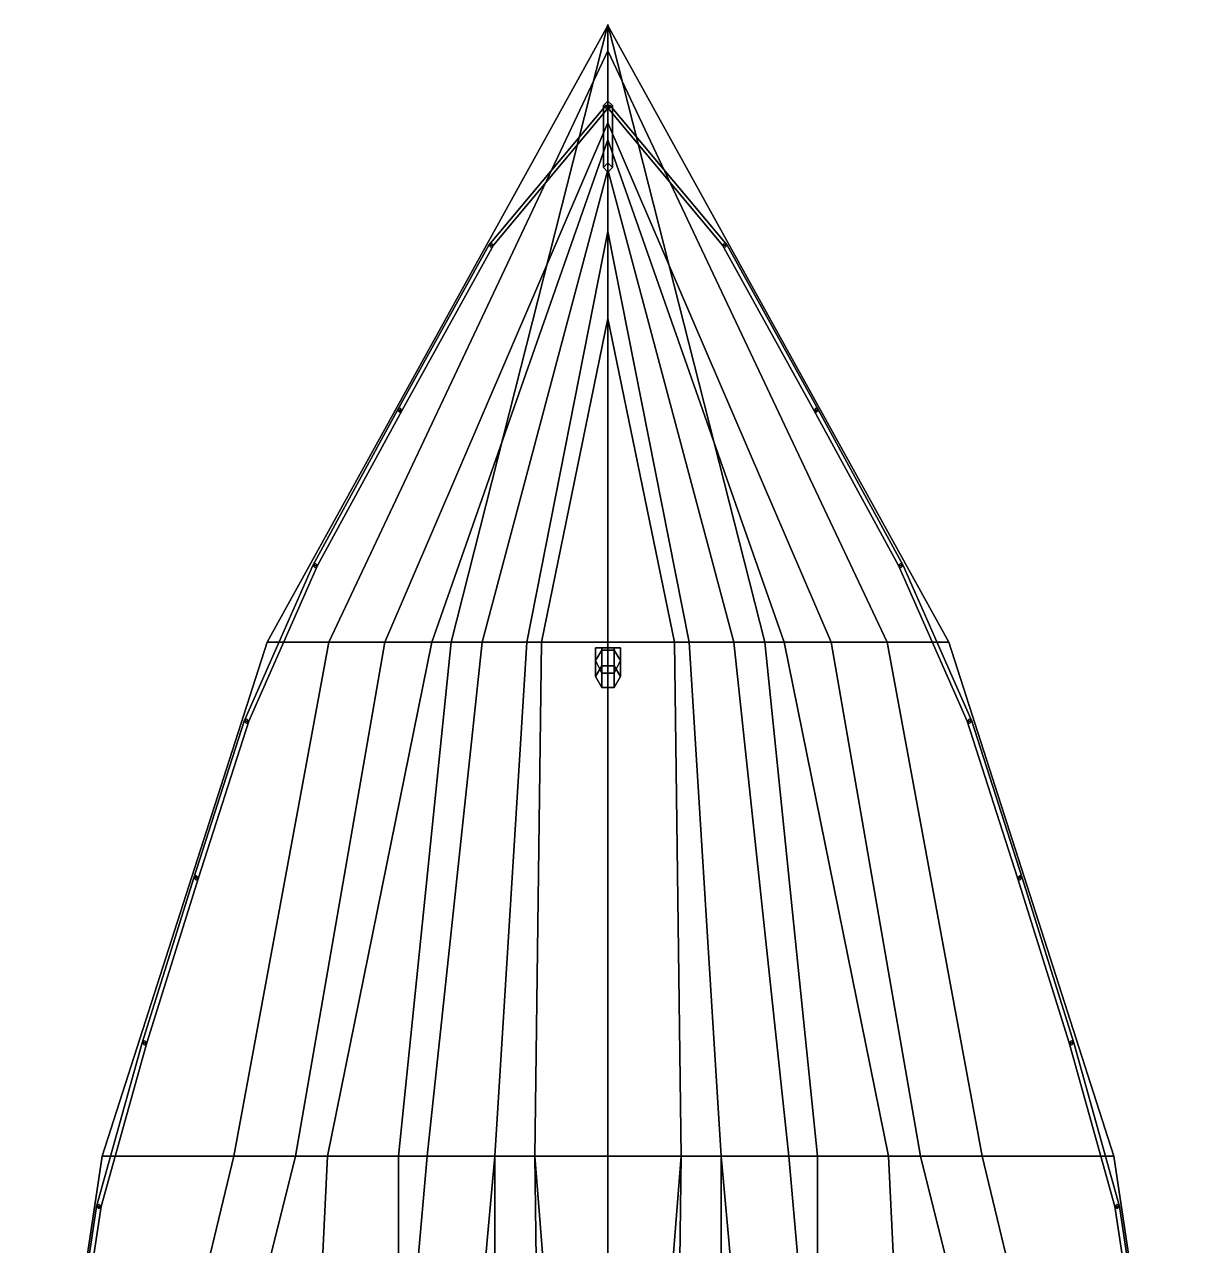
# Model space of a CAD drawing. Header units: millimetres. Extents: x -5.2 to 5.2, y -31.7 to 31.7.
# Drawn here: x -5.1 to 5.1, y 21.02 to 31.69 of the extents above; entities that cross this region are included whole.
import ezdxf

# ---------------------------------------------------------------- set-up
doc = ezdxf.new("R2010")
doc.units = ezdxf.units.MM
for name, color, linetype in [('h2', 7, 'Continuous'), ('r2', 6, 'Continuous'), ('railings', 6, 'Continuous')]:
    doc.layers.add(name, color=color, linetype=linetype)

msp = doc.modelspace()

# ---------------------------------------------------------------- linework, layer by layer
for points in [[(1.37, 26.29, 3.19), (2.98, 26.29, 3.1), (0, 31.68, 3.18), (0, 31.69, 3.26)], [(0, 31.69, 3.29), (0, 26.29, 3.21), (1.37, 26.29, 3.19), (0, 31.69, 3.26)], [(0, 31.68, 3.18), (2.98, 26.29, 3.1), (2.44, 26.29, 2.21), (0, 31.46, 2.21)], [(0, 31.46, 2.21), (2.44, 26.29, 2.21), (1.95, 26.29, 1.33), (0, 30.83, -0.52)], [(0, 31.02, 3.25), (-0.04, 30.98, 3.25), (-0.04, 30.98, 6.72), (0, 31.02, 6.72)], [(0.04, 30.98, 6.72), (0, 31.02, 6.72), (-0.04, 30.98, 6.72), (0, 30.94, 6.72)], [(-0.04, 30.44, 3.25), (0, 30.4, 3.25), (0, 30.94, 5.35), (-0.04, 30.98, 5.33)], [(0, 30.48, 3.25), (-0.04, 30.44, 3.25), (-0.04, 30.98, 5.33), (0, 30.94, 5.04)], [(-0.04, 30.98, 3.25), (0, 30.94, 3.25), (0, 30.94, 6.72), (-0.04, 30.98, 6.72)], [(0.04, 30.98, 3.25), (0, 31.02, 3.25), (0, 31.02, 6.72), (0.04, 30.98, 6.72)], [(0, 30.4, 3.25), (0.04, 30.44, 3.25), (0.04, 30.98, 5.33), (0, 30.94, 5.35)], [(0.04, 30.44, 3.25), (0, 30.48, 3.25), (0, 30.94, 5.04), (0.04, 30.98, 5.33)], [(0, 30.94, 3.25), (0.04, 30.98, 3.25), (0.04, 30.98, 6.72), (0, 30.94, 6.72)], [(0, 30.83, -0.52), (1.95, 26.29, 1.33), (1.54, 26.29, 0.32), (0, 30.68, -1.17)], [(0, 30.68, -1.17), (1.54, 26.29, 0.32), (1.1, 26.29, -0.99), (0, 30.42, -1.74)], [(0, 30.42, -1.74), (1.1, 26.29, -0.99), (0.71, 26.29, -2.39), (0, 29.88, -2.43)], [(0, 29.88, -2.43), (0.71, 26.29, -2.39), (0.58, 26.29, -2.75), (0, 29.12, -2.99)], [(0, 29.12, -2.99), (0.58, 26.29, -2.75), (0, 26.29, -3.99), (0, 28.05, -3.47)], [(0.58, 26.29, -2.75), (0.64, 21.8, -4.13), (0, 21.8, -4.73), (0, 26.29, -3.99)], [(0, 26.29, 3.21), (0, 21.8, 3.05), (1.83, 21.8, 3.02), (1.37, 26.29, 3.19)], [(0.71, 26.29, -2.39), (0.99, 21.8, -3.59), (0.64, 21.8, -4.13), (0.58, 26.29, -2.75)], [(1.1, 26.29, -0.99), (1.58, 21.8, -2.53), (0.99, 21.8, -3.59), (0.71, 26.29, -2.39)], [(1.54, 26.29, 0.32), (2.45, 21.8, -0.68), (1.58, 21.8, -2.53), (1.1, 26.29, -0.99)], [(1.83, 21.8, 3.02), (4.42, 21.8, 2.89), (2.98, 26.29, 3.1), (1.37, 26.29, 3.19)], [(1.95, 26.29, 1.33), (2.73, 21.8, -0.06), (2.45, 21.8, -0.68), (1.54, 26.29, 0.32)], [(2.44, 26.29, 2.21), (3.27, 21.8, 0.99), (2.73, 21.8, -0.06), (1.95, 26.29, 1.33)], [(2.98, 26.29, 3.1), (4.42, 21.8, 2.89), (3.27, 21.8, 0.99), (2.44, 26.29, 2.21)], [(-0.11, 26.24, 4.39), (-0.055, 26.24, 4.21), (-0.055, 26.22, 4.2), (-0.11, 26.13, 4.36)], [(-0.055, 26.24, 4.58), (-0.11, 26.24, 4.39), (-0.11, 26.13, 4.36), (-0.055, 26.02, 4.55)], [(0.11, 26.24, 4.39), (-0.11, 26.24, 4.39), (-0.055, 26.24, 4.58), (0.055, 26.24, 4.58)], [(0.055, 26.24, 4.21), (-0.055, 26.24, 4.21), (-0.11, 26.24, 4.39), (0.11, 26.24, 4.39)], [(-0.055, 26.085, 4.03), (-0.11, 25.99, 4.21), (-0.11, 26.13, 4.36), (-0.055, 26.22, 4.2)], [(-0.055, 26.24, 4.21), (0.055, 26.24, 4.21), (0.055, 26.22, 4.2), (-0.055, 26.22, 4.2)], [(0.055, 26.24, 4.58), (-0.055, 26.24, 4.58), (-0.055, 26.02, 4.55), (0.055, 26.02, 4.55)], [(0.055, 26.085, 4.03), (-0.055, 26.085, 4.03), (-0.055, 26.22, 4.2), (0.055, 26.22, 4.2)], [(0.055, 26.24, 4.21), (0.11, 26.24, 4.39), (0.11, 26.13, 4.36), (0.055, 26.22, 4.2)], [(0.11, 26.24, 4.39), (0.055, 26.24, 4.58), (0.055, 26.02, 4.55), (0.11, 26.13, 4.36)], [(0.11, 25.99, 4.21), (0.055, 26.085, 4.03), (0.055, 26.22, 4.2), (0.11, 26.13, 4.36)], [(-0.11, 25.99, 4.21), (-0.055, 25.895, 4.34), (-0.055, 26.02, 4.55), (-0.11, 26.13, 4.36)], [(-0.055, 26.085, 3.18), (-0.11, 25.99, 3.18), (-0.11, 25.99, 4.21), (-0.055, 26.085, 4.03)], [(0.055, 26.085, 3.18), (-0.055, 26.085, 3.18), (-0.055, 26.085, 4.03), (0.055, 26.085, 4.03)], [(0.055, 25.895, 4.34), (0.11, 25.99, 4.21), (0.11, 26.13, 4.36), (0.055, 26.02, 4.55)], [(0.11, 25.99, 3.18), (0.055, 26.085, 3.18), (0.055, 26.085, 4.03), (0.11, 25.99, 4.21)], [(-0.11, 25.99, 3.18), (-0.055, 25.895, 3.18), (-0.055, 25.895, 4.34), (-0.11, 25.99, 4.21)], [(-0.055, 25.895, 4.34), (0.055, 25.895, 4.34), (0.055, 26.02, 4.55), (-0.055, 26.02, 4.55)], [(0.055, 25.895, 3.18), (0.11, 25.99, 3.18), (0.11, 25.99, 4.21), (0.055, 25.895, 4.34)], [(-0.055, 25.895, 3.18), (0.055, 25.895, 3.18), (0.055, 25.895, 4.34), (-0.055, 25.895, 4.34)], [(0.64, 21.8, -4.13), (0.28, 17.27, -4.84), (0, 17.27, -4.86), (0, 21.8, -4.73)], [(0, 21.8, 3.05), (0, 17.27, 2.92), (1.83, 17.27, 2.89), (1.83, 21.8, 3.02)], [(0.64, 21.8, -4.13), (0.58, 17.27, -4.73), (0.28, 17.27, -4.84), (0.64, 21.8, -4.13)], [(0.99, 21.8, -3.59), (0.99, 17.27, -4.49), (0.58, 17.27, -4.73), (0.64, 21.8, -4.13)], [(1.58, 21.8, -2.53), (1.98, 17.27, -3.51), (1.4, 17.27, -4.15), (0.99, 21.8, -3.59)], [(0.99, 21.8, -3.59), (1.4, 17.27, -4.15), (0.99, 17.27, -4.49), (0.99, 21.8, -3.59)], [(2.45, 21.8, -0.68), (2.67, 17.27, -2.46), (1.98, 17.27, -3.51), (1.58, 21.8, -2.53)], [(1.83, 17.27, 2.89), (5.1, 17.27, 2.68), (4.42, 21.8, 2.89), (1.83, 21.8, 3.02)], [(2.73, 21.8, -0.06), (3.86, 17.27, -0.19), (2.67, 17.27, -2.46), (2.45, 21.8, -0.68)], [(3.27, 21.8, 0.99), (4.36, 17.27, 0.86), (3.86, 17.27, -0.19), (2.73, 21.8, -0.06)], [(4.42, 21.8, 2.89), (5.1, 17.27, 2.68), (4.36, 17.27, 0.86), (3.27, 21.8, 0.99)]]:
    msp.add_3dface(points)
at = {"layer": 'h2'}
for points in [[(-1.37, 26.29, 3.19), (-2.98, 26.29, 3.1), (0, 31.68, 3.18), (0, 31.69, 3.26)], [(0, 31.68, 3.18), (-2.98, 26.29, 3.1), (-2.44, 26.29, 2.21), (0, 31.46, 2.21)], [(0, 31.69, 3.29), (0, 26.29, 3.21), (-1.37, 26.29, 3.19), (0, 31.69, 3.26)], [(0, 31.46, 2.21), (-2.44, 26.29, 2.21), (-1.95, 26.29, 1.33), (0, 30.83, -0.52)], [(0, 30.83, -0.52), (-1.95, 26.29, 1.33), (-1.54, 26.29, 0.32), (0, 30.68, -1.17)], [(0, 30.68, -1.17), (-1.54, 26.29, 0.32), (-1.1, 26.29, -0.99), (0, 30.42, -1.74)], [(0, 30.42, -1.74), (-1.1, 26.29, -0.99), (-0.71, 26.29, -2.39), (0, 29.88, -2.43)], [(0, 29.88, -2.43), (-0.71, 26.29, -2.39), (-0.58, 26.29, -2.75), (0, 29.12, -2.99)], [(0, 29.12, -2.99), (-0.58, 26.29, -2.75), (0, 26.29, -3.99), (0, 28.05, -3.47)], [(-1.83, 21.8, 3.02), (-4.42, 21.8, 2.89), (-2.98, 26.29, 3.1), (-1.37, 26.29, 3.19)], [(-2.98, 26.29, 3.1), (-4.42, 21.8, 2.89), (-3.27, 21.8, 0.99), (-2.44, 26.29, 2.21)], [(-2.44, 26.29, 2.21), (-3.27, 21.8, 0.99), (-2.73, 21.8, -0.06), (-1.95, 26.29, 1.33)], [(-1.95, 26.29, 1.33), (-2.73, 21.8, -0.06), (-2.45, 21.8, -0.68), (-1.54, 26.29, 0.32)], [(-1.54, 26.29, 0.32), (-2.45, 21.8, -0.68), (-1.58, 21.8, -2.53), (-1.1, 26.29, -0.99)], [(0, 26.29, 3.21), (0, 21.8, 3.05), (-1.83, 21.8, 3.02), (-1.37, 26.29, 3.19)], [(-1.1, 26.29, -0.99), (-1.58, 21.8, -2.53), (-0.99, 21.8, -3.59), (-0.71, 26.29, -2.39)], [(-0.71, 26.29, -2.39), (-0.99, 21.8, -3.59), (-0.64, 21.8, -4.13), (-0.58, 26.29, -2.75)], [(-0.58, 26.29, -2.75), (-0.64, 21.8, -4.13), (0, 21.8, -4.73), (0, 26.29, -3.99)], [(-4.42, 21.8, 2.89), (-5.1, 17.27, 2.68), (-4.36, 17.27, 0.86), (-3.27, 21.8, 0.99)], [(-1.83, 17.27, 2.89), (-5.1, 17.27, 2.68), (-4.42, 21.8, 2.89), (-1.83, 21.8, 3.02)], [(-3.27, 21.8, 0.99), (-4.36, 17.27, 0.86), (-3.86, 17.27, -0.19), (-2.73, 21.8, -0.06)], [(-2.73, 21.8, -0.06), (-3.86, 17.27, -0.19), (-2.67, 17.27, -2.46), (-2.45, 21.8, -0.68)], [(-2.45, 21.8, -0.68), (-2.67, 17.27, -2.46), (-1.98, 17.27, -3.51), (-1.58, 21.8, -2.53)], [(-1.58, 21.8, -2.53), (-1.98, 17.27, -3.51), (-1.4, 17.27, -4.15), (-0.99, 21.8, -3.59)], [(0, 21.8, 3.05), (0, 17.27, 2.92), (-1.83, 17.27, 2.89), (-1.83, 21.8, 3.02)], [(-0.99, 21.8, -3.59), (-1.4, 17.27, -4.15), (-0.99, 17.27, -4.49), (-0.99, 21.8, -3.59)], [(-0.99, 21.8, -3.59), (-0.99, 17.27, -4.49), (-0.58, 17.27, -4.73), (-0.64, 21.8, -4.13)], [(-0.64, 21.8, -4.13), (-0.58, 17.27, -4.73), (-0.28, 17.27, -4.84), (-0.64, 21.8, -4.13)], [(-0.64, 21.8, -4.13), (-0.28, 17.27, -4.84), (0, 17.27, -4.86), (0, 21.8, -4.73)]]:
    msp.add_3dface(points, dxfattribs=at)
at = {"layer": 'r2'}
for points in [[(0.02, 30.98, 4.23), (-1, 29.76, 4.18), (-1.04, 29.76, 4.18), (-0.02, 30.98, 4.23)], [(-0.02, 30.98, 4.23), (-1.04, 29.76, 4.18), (-1, 29.76, 4.18), (0.02, 30.98, 4.23)], [(-1.04, 29.76, 3.15), (-1.02, 29.78, 3.15), (-1.02, 29.78, 4.18), (-1.04, 29.76, 4.18)], [(-1.02, 29.78, 3.15), (-1, 29.76, 3.15), (-1, 29.76, 4.18), (-1.02, 29.78, 4.18)], [(-1, 29.76, 4.18), (-1.8, 28.32, 4.14), (-1.84, 28.32, 4.14), (-1.04, 29.76, 4.18)], [(-1.04, 29.76, 4.18), (-1.84, 28.32, 4.14), (-1.8, 28.32, 4.14), (-1, 29.76, 4.18)], [(-1.02, 29.74, 3.15), (-1.04, 29.76, 3.15), (-1.04, 29.76, 4.18), (-1.02, 29.74, 4.18)], [(-1, 29.76, 3.15), (-1.02, 29.74, 3.15), (-1.02, 29.74, 4.18), (-1, 29.76, 4.18)], [(-1.84, 28.32, 4.14), (-2.58, 26.96, 4.1), (-2.54, 26.96, 4.1), (-1.8, 28.32, 4.14)], [(-1.8, 28.32, 4.14), (-2.54, 26.96, 4.1), (-2.58, 26.96, 4.1), (-1.84, 28.32, 4.14)], [(-1.84, 28.32, 3.11), (-1.82, 28.34, 3.11), (-1.82, 28.34, 4.14), (-1.84, 28.32, 4.14)], [(-1.82, 28.3, 3.11), (-1.84, 28.32, 3.11), (-1.84, 28.32, 4.14), (-1.82, 28.3, 4.14)], [(-1.82, 28.34, 3.11), (-1.8, 28.32, 3.11), (-1.8, 28.32, 4.14), (-1.82, 28.34, 4.14)], [(-1.8, 28.32, 3.11), (-1.82, 28.3, 3.11), (-1.82, 28.3, 4.14), (-1.8, 28.32, 4.14)], [(-2.54, 26.96, 4.1), (-3.14, 25.6, 4.1), (-3.18, 25.6, 4.1), (-2.58, 26.96, 4.1)], [(-2.58, 26.96, 4.1), (-3.18, 25.6, 4.1), (-3.14, 25.6, 4.1), (-2.54, 26.96, 4.1)], [(-2.58, 26.96, 3.07), (-2.56, 26.98, 3.07), (-2.56, 26.98, 4.1), (-2.58, 26.96, 4.1)], [(-2.56, 26.94, 3.07), (-2.58, 26.96, 3.07), (-2.58, 26.96, 4.1), (-2.56, 26.94, 4.1)], [(-2.56, 26.98, 3.07), (-2.54, 26.96, 3.07), (-2.54, 26.96, 4.1), (-2.56, 26.98, 4.1)], [(-2.54, 26.96, 3.07), (-2.56, 26.94, 3.07), (-2.56, 26.94, 4.1), (-2.54, 26.96, 4.1)], [(-3.18, 25.6, 3.07), (-3.16, 25.62, 3.07), (-3.16, 25.62, 4.1), (-3.18, 25.6, 4.1)], [(-3.16, 25.62, 3.07), (-3.14, 25.6, 3.07), (-3.14, 25.6, 4.1), (-3.16, 25.62, 4.1)], [(-3.18, 25.6, 4.1), (-3.62, 24.23, 4.05), (-3.58, 24.23, 4.05), (-3.14, 25.6, 4.1)], [(-3.14, 25.6, 4.1), (-3.58, 24.23, 4.05), (-3.62, 24.23, 4.05), (-3.18, 25.6, 4.1)], [(-3.16, 25.58, 3.07), (-3.18, 25.6, 3.07), (-3.18, 25.6, 4.1), (-3.16, 25.58, 4.1)], [(-3.14, 25.6, 3.07), (-3.16, 25.58, 3.07), (-3.16, 25.58, 4.1), (-3.14, 25.6, 4.1)], [(-3.58, 24.23, 4.05), (-4.03, 22.79, 4.02), (-4.07, 22.79, 4.02), (-3.62, 24.23, 4.05)], [(-3.62, 24.23, 4.05), (-4.07, 22.79, 4.02), (-4.03, 22.79, 4.02), (-3.58, 24.23, 4.05)], [(-3.62, 24.23, 3), (-3.6, 24.25, 3), (-3.6, 24.25, 4.05), (-3.62, 24.23, 4.05)], [(-3.6, 24.21, 3), (-3.62, 24.23, 3), (-3.62, 24.23, 4.05), (-3.6, 24.21, 4.05)], [(-3.6, 24.25, 3), (-3.58, 24.23, 3), (-3.58, 24.23, 4.05), (-3.6, 24.25, 4.05)], [(-3.58, 24.23, 3), (-3.6, 24.21, 3), (-3.6, 24.21, 4.05), (-3.58, 24.23, 4.05)], [(-4.07, 22.79, 4.02), (-4.47, 21.36, 4), (-4.43, 21.36, 4), (-4.03, 22.79, 4.02)], [(-4.03, 22.79, 4.02), (-4.43, 21.36, 4), (-4.47, 21.36, 4), (-4.07, 22.79, 4.02)], [(-4.07, 22.79, 2.94), (-4.05, 22.81, 2.94), (-4.05, 22.81, 4.02), (-4.07, 22.79, 4.02)], [(-4.05, 22.77, 2.94), (-4.07, 22.79, 2.94), (-4.07, 22.79, 4.02), (-4.05, 22.77, 4.02)], [(-4.05, 22.81, 2.94), (-4.03, 22.79, 2.94), (-4.03, 22.79, 4.02), (-4.05, 22.81, 4.02)], [(-4.03, 22.79, 2.94), (-4.05, 22.77, 2.94), (-4.05, 22.77, 4.02), (-4.03, 22.79, 4.02)], [(-4.47, 21.36, 4), (-4.69, 19.9, 3.93), (-4.65, 19.9, 3.93), (-4.43, 21.36, 4)], [(-4.43, 21.36, 4), (-4.65, 19.9, 3.93), (-4.69, 19.9, 3.93), (-4.47, 21.36, 4)], [(-4.47, 21.36, 2.87), (-4.45, 21.38, 2.87), (-4.45, 21.38, 4), (-4.47, 21.36, 4)], [(-4.45, 21.34, 2.87), (-4.47, 21.36, 2.87), (-4.47, 21.36, 4), (-4.45, 21.34, 4)], [(-4.45, 21.38, 2.87), (-4.43, 21.36, 2.87), (-4.43, 21.36, 4), (-4.45, 21.38, 4)], [(-4.43, 21.36, 2.87), (-4.45, 21.34, 2.87), (-4.45, 21.34, 4), (-4.43, 21.36, 4)]]:
    msp.add_3dface(points, dxfattribs=at)
at = {"layer": 'railings'}
for points in [[(-0.02, 30.98, 4.23), (1, 29.76, 4.18), (1.04, 29.76, 4.18), (0.02, 30.98, 4.23)], [(0.02, 30.98, 4.23), (1.04, 29.76, 4.18), (1, 29.76, 4.18), (-0.02, 30.98, 4.23)], [(1.02, 29.78, 3.15), (1, 29.76, 3.15), (1, 29.76, 4.18), (1.02, 29.78, 4.18)], [(1.04, 29.76, 3.15), (1.02, 29.78, 3.15), (1.02, 29.78, 4.18), (1.04, 29.76, 4.18)], [(1, 29.76, 3.15), (1.02, 29.74, 3.15), (1.02, 29.74, 4.18), (1, 29.76, 4.18)], [(1.04, 29.76, 4.18), (1.84, 28.32, 4.14), (1.8, 28.32, 4.14), (1, 29.76, 4.18)], [(1, 29.76, 4.18), (1.8, 28.32, 4.14), (1.84, 28.32, 4.14), (1.04, 29.76, 4.18)], [(1.02, 29.74, 3.15), (1.04, 29.76, 3.15), (1.04, 29.76, 4.18), (1.02, 29.74, 4.18)], [(1.82, 28.34, 3.11), (1.8, 28.32, 3.11), (1.8, 28.32, 4.14), (1.82, 28.34, 4.14)], [(1.8, 28.32, 3.11), (1.82, 28.3, 3.11), (1.82, 28.3, 4.14), (1.8, 28.32, 4.14)], [(1.8, 28.32, 4.14), (2.54, 26.96, 4.1), (2.58, 26.96, 4.1), (1.84, 28.32, 4.14)], [(1.84, 28.32, 4.14), (2.58, 26.96, 4.1), (2.54, 26.96, 4.1), (1.8, 28.32, 4.14)], [(1.84, 28.32, 3.11), (1.82, 28.34, 3.11), (1.82, 28.34, 4.14), (1.84, 28.32, 4.14)], [(1.82, 28.3, 3.11), (1.84, 28.32, 3.11), (1.84, 28.32, 4.14), (1.82, 28.3, 4.14)], [(2.56, 26.98, 3.07), (2.54, 26.96, 3.07), (2.54, 26.96, 4.1), (2.56, 26.98, 4.1)], [(2.54, 26.96, 3.07), (2.56, 26.94, 3.07), (2.56, 26.94, 4.1), (2.54, 26.96, 4.1)], [(2.58, 26.96, 4.1), (3.18, 25.6, 4.1), (3.14, 25.6, 4.1), (2.54, 26.96, 4.1)], [(2.54, 26.96, 4.1), (3.14, 25.6, 4.1), (3.18, 25.6, 4.1), (2.58, 26.96, 4.1)], [(2.58, 26.96, 3.07), (2.56, 26.98, 3.07), (2.56, 26.98, 4.1), (2.58, 26.96, 4.1)], [(2.56, 26.94, 3.07), (2.58, 26.96, 3.07), (2.58, 26.96, 4.1), (2.56, 26.94, 4.1)], [(3.16, 25.62, 3.07), (3.14, 25.6, 3.07), (3.14, 25.6, 4.1), (3.16, 25.62, 4.1)], [(3.18, 25.6, 3.07), (3.16, 25.62, 3.07), (3.16, 25.62, 4.1), (3.18, 25.6, 4.1)], [(3.14, 25.6, 3.07), (3.16, 25.58, 3.07), (3.16, 25.58, 4.1), (3.14, 25.6, 4.1)], [(3.14, 25.6, 4.1), (3.58, 24.23, 4.05), (3.62, 24.23, 4.05), (3.18, 25.6, 4.1)], [(3.18, 25.6, 4.1), (3.62, 24.23, 4.05), (3.58, 24.23, 4.05), (3.14, 25.6, 4.1)], [(3.16, 25.58, 3.07), (3.18, 25.6, 3.07), (3.18, 25.6, 4.1), (3.16, 25.58, 4.1)], [(3.6, 24.25, 3), (3.58, 24.23, 3), (3.58, 24.23, 4.05), (3.6, 24.25, 4.05)], [(3.58, 24.23, 3), (3.6, 24.21, 3), (3.6, 24.21, 4.05), (3.58, 24.23, 4.05)], [(3.62, 24.23, 4.05), (4.07, 22.79, 4.02), (4.03, 22.79, 4.02), (3.58, 24.23, 4.05)], [(3.58, 24.23, 4.05), (4.03, 22.79, 4.02), (4.07, 22.79, 4.02), (3.62, 24.23, 4.05)], [(3.62, 24.23, 3), (3.6, 24.25, 3), (3.6, 24.25, 4.05), (3.62, 24.23, 4.05)], [(3.6, 24.21, 3), (3.62, 24.23, 3), (3.62, 24.23, 4.05), (3.6, 24.21, 4.05)], [(4.05, 22.81, 2.94), (4.03, 22.79, 2.94), (4.03, 22.79, 4.02), (4.05, 22.81, 4.02)], [(4.03, 22.79, 2.94), (4.05, 22.77, 2.94), (4.05, 22.77, 4.02), (4.03, 22.79, 4.02)], [(4.03, 22.79, 4.02), (4.43, 21.36, 4), (4.47, 21.36, 4), (4.07, 22.79, 4.02)], [(4.07, 22.79, 4.02), (4.47, 21.36, 4), (4.43, 21.36, 4), (4.03, 22.79, 4.02)], [(4.07, 22.79, 2.94), (4.05, 22.81, 2.94), (4.05, 22.81, 4.02), (4.07, 22.79, 4.02)], [(4.05, 22.77, 2.94), (4.07, 22.79, 2.94), (4.07, 22.79, 4.02), (4.05, 22.77, 4.02)], [(4.45, 21.38, 2.87), (4.43, 21.36, 2.87), (4.43, 21.36, 4), (4.45, 21.38, 4)], [(4.43, 21.36, 2.87), (4.45, 21.34, 2.87), (4.45, 21.34, 4), (4.43, 21.36, 4)], [(4.47, 21.36, 4), (4.69, 19.9, 3.93), (4.65, 19.9, 3.93), (4.43, 21.36, 4)], [(4.43, 21.36, 4), (4.65, 19.9, 3.93), (4.69, 19.9, 3.93), (4.47, 21.36, 4)], [(4.47, 21.36, 2.87), (4.45, 21.38, 2.87), (4.45, 21.38, 4), (4.47, 21.36, 4)], [(4.45, 21.34, 2.87), (4.47, 21.36, 2.87), (4.47, 21.36, 4), (4.45, 21.34, 4)]]:
    msp.add_3dface(points, dxfattribs=at)

doc.saveas('drawing.dxf')
